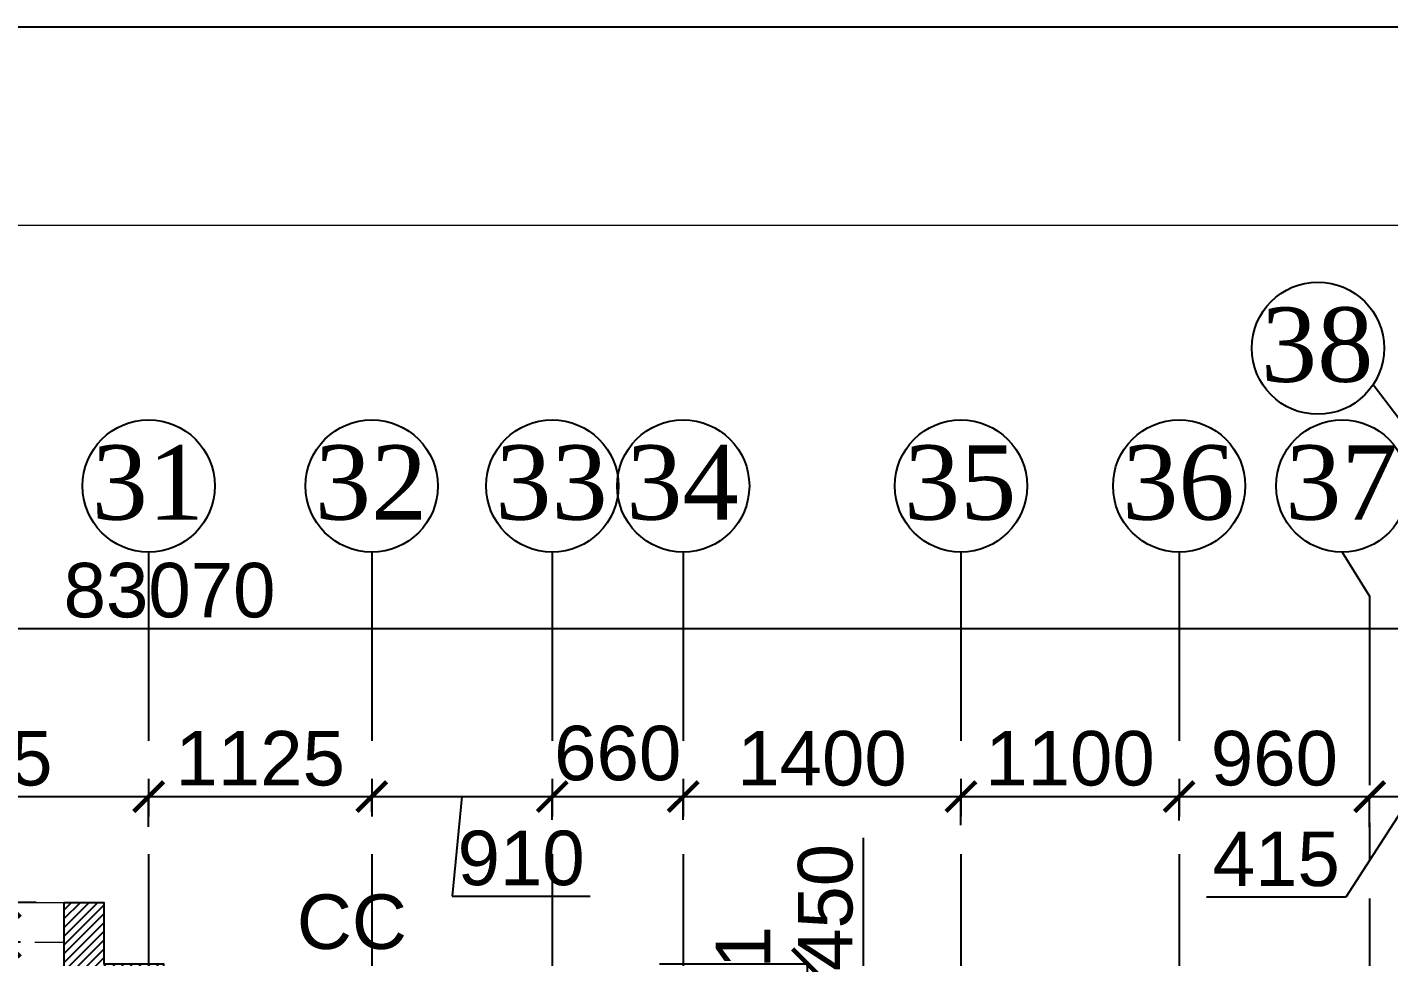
# Model space of a CAD drawing. Header units: inches. Extents: x 278200 to 407749, y -182622 to -96622.
# Drawn here: x 324243 to 331106, y -101310 to -96622 of the extents above; entities that cross this region are included whole.
import ezdxf

# ---------------------------------------------------------------- set-up
doc = ezdxf.new("R2010")
doc.units = ezdxf.units.IN
doc.header["$MEASUREMENT"] = 0
doc.linetypes.add('CENTER', pattern=[50.8, 31.75, -6.35, 6.35, -6.35])
doc.linetypes.add('Hidden', pattern=[3, 2, -1])
doc.layers.add('BEAMS', color=3, linetype='Continuous', lineweight=0)
doc.layers.add('JKEC COLHAT', color=2, linetype='Continuous', lineweight=20)
for name, color, linetype in [('DIM', 251, 'Continuous'), ('GIRD CIR', 1, 'Continuous'), ('GIRD TEXT', 4, 'Continuous'), ('GRID', 8, 'CENTER'), ('GRID DIM', 4, 'Continuous'), ('JKEC COL', 6, 'Continuous'), ('JKEC COL HAT', 2, 'Continuous'), ('SECOND FLOOR BEAM', 6, 'Continuous'), ('TEXT-1', 3, 'Continuous')]:
    doc.layers.add(name, color=color, linetype=linetype)
doc.styles.add('T200', font='sanss___.ttf', dxfattribs={"height": 275})
doc.styles.add('T300', font='sanss___.ttf', dxfattribs={"height": 350})
doc.styles.add('T400', font='romantic.ttf')
doc.dimstyles.new('T 200', dxfattribs={"dimtxt": 275, "dimasz": 150, "dimexe": 1, "dimexo": 0, "dimgap": 50, "dimtad": 1, "dimdec": 0, "dimrnd": 5, "dimdsep": 46, "dimtxsty": 'T200', "dimblk": 'ARCHTICK', "dimcen": 2.5, "dimdle": 1, "dimclrd": 5, "dimclre": 253, "dimclrt": 1, "dimadec": 0, "dimazin": 0, "dimtfac": 1, "dimtdec": 0, "dimtmove": 2, "dimatfit": 3, "dimfxl": 0, "dimarcsym": 0})
doc.dimstyles.new('T 300', dxfattribs={"dimtxt": 275, "dimasz": 150, "dimexe": 1, "dimexo": 0, "dimgap": 50, "dimtad": 1, "dimdec": 0, "dimrnd": 5, "dimdsep": 46, "dimtxsty": 'T200', "dimblk": 'ARCHTICK', "dimcen": 2.5, "dimdle": 1, "dimclrd": 5, "dimclre": 253, "dimclrt": 4, "dimadec": 0, "dimazin": 0, "dimtfac": 1, "dimtdec": 0, "dimtmove": 2, "dimatfit": 3, "dimfxl": 0, "dimarcsym": 0})

# ---------------------------------------------------------------- blocks, each defined once
blk = doc.blocks.new('_ARCHTICK')
at = {"color": 0, "linetype": 'ByBlock', "const_width": 0.15}
blk.add_lwpolyline([(-0.5, -0.5), (0.5, 0.5)], dxfattribs=at)
blk = doc.blocks.new('*D74')
at = {"layer": 'Defpoints', "color": 0}
for p in [(366494.3, -99654.5), (283425.7, -99879.1, 14.7), (366494.3, -99879.1, 14.7)]:
    blk.add_point(p, dxfattribs=at)
at = {"layer": 'GRID DIM', "color": 5, "lineweight": -2}
blk.add_line((283424.7, -99654.5), (366495.3, -99654.5), dxfattribs=at)
at = {"layer": 'GRID DIM', "color": 253, "lineweight": -2}
for p, q in [((283425.7, -99879.1), (283425.7, -99653.5)), ((366494.3, -99879.1), (366494.3, -99653.5))]:
    blk.add_line(p, q, dxfattribs=at)
at = {"layer": 'GRID DIM', "color": 5, "lineweight": -2, "xscale": 150, "yscale": 150, "zscale": 150, "rotation": 180}
blk.add_blockref('_ARCHTICK', (283425.7, -99654.5), dxfattribs=at)
at = {"layer": 'GRID DIM', "color": 5, "lineweight": -2, "xscale": 150, "yscale": 150, "zscale": 150}
blk.add_blockref('_ARCHTICK', (366494.3, -99654.5), dxfattribs=at)
at = {"layer": 'GRID DIM', "color": 4, "insert": (324960, -99462.6), "char_height": 275, "attachment_point": 5, "style": 'T200'}
blk.add_mtext('83070', dxfattribs=at)
blk = doc.blocks.new('*D106')
at = {"layer": 'Defpoints', "color": 0}
for p in [(324854.6, -100501.8), (323031, -100639.1, 14.7), (324854.6, -100654.6, 14.7)]:
    blk.add_point(p, dxfattribs=at)
at = {"layer": 'GRID DIM', "color": 5, "lineweight": -2}
blk.add_line((323030, -100501.8), (324855.6, -100501.8), dxfattribs=at)
at = {"layer": 'GRID DIM', "color": 253, "lineweight": -2}
for p, q in [((323031, -100639.1), (323031, -100500.8)), ((324854.6, -100654.6), (324854.6, -100500.8))]:
    blk.add_line(p, q, dxfattribs=at)
at = {"layer": 'GRID DIM', "color": 5, "lineweight": -2, "xscale": 150, "yscale": 150, "zscale": 150, "rotation": 180}
blk.add_blockref('_ARCHTICK', (323031, -100501.8), dxfattribs=at)
at = {"layer": 'GRID DIM', "color": 5, "lineweight": -2, "xscale": 150, "yscale": 150, "zscale": 150}
blk.add_blockref('_ARCHTICK', (324854.6, -100501.8), dxfattribs=at)
at = {"layer": 'GRID DIM', "color": 4, "insert": (323942.8, -100310.2), "char_height": 275, "attachment_point": 5, "style": 'T200'}
blk.add_mtext('1825', dxfattribs=at)
blk = doc.blocks.new('*D107')
at = {"layer": 'Defpoints', "color": 0}
for p in [(325979.3, -100501.8), (325979.3, -100578, 14.7), (324854.6, -100654.6, 14.7)]:
    blk.add_point(p, dxfattribs=at)
at = {"layer": 'GRID DIM', "color": 5, "lineweight": -2}
blk.add_line((324853.6, -100501.8), (325980.3, -100501.8), dxfattribs=at)
at = {"layer": 'GRID DIM', "color": 253, "lineweight": -2}
for p, q in [((324854.6, -100654.6), (324854.6, -100500.8)), ((325979.3, -100578), (325979.3, -100500.8))]:
    blk.add_line(p, q, dxfattribs=at)
at = {"layer": 'GRID DIM', "color": 5, "lineweight": -2, "xscale": 150, "yscale": 150, "zscale": 150, "rotation": 180}
blk.add_blockref('_ARCHTICK', (324854.6, -100501.8), dxfattribs=at)
at = {"layer": 'GRID DIM', "color": 5, "lineweight": -2, "xscale": 150, "yscale": 150, "zscale": 150}
blk.add_blockref('_ARCHTICK', (325979.3, -100501.8), dxfattribs=at)
at = {"layer": 'GRID DIM', "color": 4, "insert": (325417, -100310.2), "char_height": 275, "attachment_point": 5, "style": 'T200'}
blk.add_mtext('1125', dxfattribs=at)
blk = doc.blocks.new('*D108')
at = {"layer": 'Defpoints', "color": 0}
for p in [(326889, -100501.8), (325979.3, -100578, 14.7), (326889, -100619, 14.7)]:
    blk.add_point(p, dxfattribs=at)
at = {"layer": 'GRID DIM', "color": 5, "lineweight": -2}
for p, q in [((325978.3, -100501.8), (326890, -100501.8)), ((326434.1, -100501.8), (326384.1, -101004.6)), ((326384.1, -101004.6), (327080.5, -101004.6))]:
    blk.add_line(p, q, dxfattribs=at)
at = {"layer": 'GRID DIM', "color": 253, "lineweight": -2}
for p, q in [((325979.3, -100578), (325979.3, -100500.8)), ((326889, -100619), (326889, -100500.8))]:
    blk.add_line(p, q, dxfattribs=at)
at = {"layer": 'GRID DIM', "color": 5, "lineweight": -2, "xscale": 150, "yscale": 150, "zscale": 150, "rotation": 180}
blk.add_blockref('_ARCHTICK', (325979.3, -100501.8), dxfattribs=at)
at = {"layer": 'GRID DIM', "color": 5, "lineweight": -2, "xscale": 150, "yscale": 150, "zscale": 150}
blk.add_blockref('_ARCHTICK', (326889, -100501.8), dxfattribs=at)
at = {"layer": 'GRID DIM', "color": 4, "insert": (326732.3, -100812.9), "char_height": 275, "attachment_point": 5, "style": 'T200'}
blk.add_mtext('910', dxfattribs=at)
blk = doc.blocks.new('*D109')
at = {"layer": 'Defpoints', "color": 0}
for p in [(327549.3, -100501.8), (326889, -100619, 14.7), (327549.3, -100619, 14.7)]:
    blk.add_point(p, dxfattribs=at)
at = {"layer": 'GRID DIM', "color": 5, "lineweight": -2}
blk.add_line((326888, -100501.8), (327550.3, -100501.8), dxfattribs=at)
at = {"layer": 'GRID DIM', "color": 253, "lineweight": -2}
for p, q in [((326889, -100619), (326889, -100500.8)), ((327549.3, -100619), (327549.3, -100500.8))]:
    blk.add_line(p, q, dxfattribs=at)
at = {"layer": 'GRID DIM', "color": 5, "lineweight": -2, "xscale": 150, "yscale": 150, "zscale": 150, "rotation": 180}
blk.add_blockref('_ARCHTICK', (326889, -100501.8), dxfattribs=at)
at = {"layer": 'GRID DIM', "color": 5, "lineweight": -2, "xscale": 150, "yscale": 150, "zscale": 150}
blk.add_blockref('_ARCHTICK', (327549.3, -100501.8), dxfattribs=at)
at = {"layer": 'GRID DIM', "color": 4, "insert": (327219.1, -100284), "char_height": 275, "attachment_point": 5, "style": 'T200'}
blk.add_mtext('660', dxfattribs=at)
blk = doc.blocks.new('*D110')
at = {"layer": 'Defpoints', "color": 0}
for p in [(328949, -100501.8), (327549.3, -100619, 14.7), (328949, -100646.5, 14.7)]:
    blk.add_point(p, dxfattribs=at)
at = {"layer": 'GRID DIM', "color": 5, "lineweight": -2}
blk.add_line((327548.3, -100501.8), (328950, -100501.8), dxfattribs=at)
at = {"layer": 'GRID DIM', "color": 253, "lineweight": -2}
for p, q in [((327549.3, -100619), (327549.3, -100500.8)), ((328949, -100646.5), (328949, -100500.8))]:
    blk.add_line(p, q, dxfattribs=at)
at = {"layer": 'GRID DIM', "color": 5, "lineweight": -2, "xscale": 150, "yscale": 150, "zscale": 150, "rotation": 180}
blk.add_blockref('_ARCHTICK', (327549.3, -100501.8), dxfattribs=at)
at = {"layer": 'GRID DIM', "color": 5, "lineweight": -2, "xscale": 150, "yscale": 150, "zscale": 150}
blk.add_blockref('_ARCHTICK', (328949, -100501.8), dxfattribs=at)
at = {"layer": 'GRID DIM', "color": 4, "insert": (328249.1, -100310.2), "char_height": 275, "attachment_point": 5, "style": 'T200'}
blk.add_mtext('1400', dxfattribs=at)
blk = doc.blocks.new('*D111')
at = {"layer": 'Defpoints', "color": 0}
for p in [(330049, -100501.8), (328949, -100646.5, 14.7), (330049, -100622, 14.7)]:
    blk.add_point(p, dxfattribs=at)
at = {"layer": 'GRID DIM', "color": 5, "lineweight": -2}
blk.add_line((328948, -100501.8), (330050, -100501.8), dxfattribs=at)
at = {"layer": 'GRID DIM', "color": 253, "lineweight": -2}
for p, q in [((328949, -100646.5), (328949, -100500.8)), ((330049, -100622), (330049, -100500.8))]:
    blk.add_line(p, q, dxfattribs=at)
at = {"layer": 'GRID DIM', "color": 5, "lineweight": -2, "xscale": 150, "yscale": 150, "zscale": 150, "rotation": 180}
blk.add_blockref('_ARCHTICK', (328949, -100501.8), dxfattribs=at)
at = {"layer": 'GRID DIM', "color": 5, "lineweight": -2, "xscale": 150, "yscale": 150, "zscale": 150}
blk.add_blockref('_ARCHTICK', (330049, -100501.8), dxfattribs=at)
at = {"layer": 'GRID DIM', "color": 4, "insert": (329499, -100310.2), "char_height": 275, "attachment_point": 5, "style": 'T200'}
blk.add_mtext('1100', dxfattribs=at)
blk = doc.blocks.new('*D112')
at = {"layer": 'Defpoints', "color": 0}
for p in [(331009.3, -100501.8), (330049, -100622, 14.7), (331009.3, -100656, 14.7)]:
    blk.add_point(p, dxfattribs=at)
at = {"layer": 'GRID DIM', "color": 5, "lineweight": -2}
blk.add_line((330048, -100501.8), (331010.3, -100501.8), dxfattribs=at)
at = {"layer": 'GRID DIM', "color": 253, "lineweight": -2}
for p, q in [((330049, -100622), (330049, -100500.8)), ((331009.3, -100656), (331009.3, -100500.8))]:
    blk.add_line(p, q, dxfattribs=at)
at = {"layer": 'GRID DIM', "color": 5, "lineweight": -2, "xscale": 150, "yscale": 150, "zscale": 150, "rotation": 180}
blk.add_blockref('_ARCHTICK', (330049, -100501.8), dxfattribs=at)
at = {"layer": 'GRID DIM', "color": 5, "lineweight": -2, "xscale": 150, "yscale": 150, "zscale": 150}
blk.add_blockref('_ARCHTICK', (331009.3, -100501.8), dxfattribs=at)
at = {"layer": 'GRID DIM', "color": 4, "insert": (330529.1, -100310), "char_height": 275, "attachment_point": 5, "style": 'T200'}
blk.add_mtext('960', dxfattribs=at)
blk = doc.blocks.new('*D113')
at = {"layer": 'Defpoints', "color": 0}
for p in [(331424.3, -100501.8), (331009.3, -100656, 14.7), (331424.3, -100764.9, 14.7)]:
    blk.add_point(p, dxfattribs=at)
at = {"layer": 'GRID DIM', "color": 5, "lineweight": -2}
for p, q in [((331216.8, -100501.8), (330890.1, -101009)), ((331008.3, -100501.8), (331425.3, -100501.8)), ((330890.1, -101009), (330187.3, -101009))]:
    blk.add_line(p, q, dxfattribs=at)
at = {"layer": 'GRID DIM', "color": 253, "lineweight": -2}
for p, q in [((331009.3, -100656), (331009.3, -100500.8)), ((331424.3, -100764.9), (331424.3, -100500.8))]:
    blk.add_line(p, q, dxfattribs=at)
at = {"layer": 'GRID DIM', "color": 5, "lineweight": -2, "xscale": 150, "yscale": 150, "zscale": 150, "rotation": 180}
blk.add_blockref('_ARCHTICK', (331009.3, -100501.8), dxfattribs=at)
at = {"layer": 'GRID DIM', "color": 5, "lineweight": -2, "xscale": 150, "yscale": 150, "zscale": 150}
blk.add_blockref('_ARCHTICK', (331424.3, -100501.8), dxfattribs=at)
at = {"layer": 'GRID DIM', "color": 4, "insert": (330538.7, -100817.3), "char_height": 275, "attachment_point": 5, "style": 'T200'}
blk.add_mtext('415', dxfattribs=at)
blk = doc.blocks.new('*D676')
at = {"layer": 'Defpoints', "color": 0}
for p in [(324132.2, -101035), (324287.4, -101035, 14.7), (324208.6, -101235, 14.7)]:
    blk.add_point(p, dxfattribs=at)
at = {"layer": 'DIM', "color": 253, "lineweight": -2}
for p, q in [((324287.4, -101035), (324131.2, -101035)), ((324208.6, -101235), (324131.2, -101235))]:
    blk.add_line(p, q, dxfattribs=at)
at = {"layer": 'DIM', "color": 5, "lineweight": -2}
for p, q in [((324132.2, -101236), (324132.2, -101034)), ((324132.2, -101135), (323722.9, -101459.6)), ((323722.9, -101459.6), (323722.9, -102157.9))]:
    blk.add_line(p, q, dxfattribs=at)
at = {"layer": 'DIM', "color": 5, "lineweight": -2, "xscale": 150, "yscale": 150, "zscale": 150}
for p, rotation in [((324132.2, -101035), 90), ((324132.2, -101235), 270)]:
    blk.add_blockref('_ARCHTICK', p, dxfattribs=dict(at, rotation=rotation))
at = {"layer": 'DIM', "color": 1, "insert": (323531.3, -101808.7), "char_height": 275, "attachment_point": 5, "rotation": 90, "style": 'T200'}
blk.add_mtext('200', dxfattribs=at)
blk = doc.blocks.new('*D680')
at = {"layer": 'Defpoints', "color": 0}
for p in [(327429.1, -101345, 14.7), (328175.8, -101345), (327629.1, -101795, 14.7)]:
    blk.add_point(p, dxfattribs=at)
at = {"layer": 'DIM', "color": 5, "lineweight": -2}
for p, q in [((328458.4, -101410.6), (328458.4, -100710.5)), ((328175.8, -101796), (328175.8, -101344)), ((328175.8, -101570), (328458.4, -101410.6))]:
    blk.add_line(p, q, dxfattribs=at)
at = {"layer": 'DIM', "color": 253, "lineweight": -2}
for p, q in [((327429.1, -101345), (328176.8, -101345)), ((327629.1, -101795), (328176.8, -101795))]:
    blk.add_line(p, q, dxfattribs=at)
at = {"layer": 'DIM', "color": 5, "lineweight": -2, "xscale": 150, "yscale": 150, "zscale": 150}
for p, rotation in [((328175.8, -101345), 90), ((328175.8, -101795), 270)]:
    blk.add_blockref('_ARCHTICK', p, dxfattribs=dict(at, rotation=rotation))
at = {"layer": 'DIM', "color": 1, "insert": (328266.8, -101060.6), "char_height": 275, "attachment_point": 5, "rotation": 90, "style": 'T200'}
blk.add_mtext('450', dxfattribs=at)
blk = doc.blocks.new('A$C1E2D4D93')
at = {"layer": 'JKEC COL', "elevation": 0}
blk.add_lwpolyline([(35423.4, 15879.9), (34923, 15879.9), (34923, 16389.9), (35123, 16389.9), (35123, 16079.9), (35423.4, 16079.9), (35423.4, 15879.9)], dxfattribs=at)

msp = doc.modelspace()

# ---------------------------------------------------------------- hatches: boundary and pattern name
at = {"layer": 'JKEC COL HAT'}
h = msp.add_hatch(dxfattribs=at)
h.set_pattern_fill('ANSI31', color=8, scale=250, style=0)
h.paths.add_polyline_path([(324929.1, -101545), (324428.7, -101545), (324428.7, -101035), (324628.7, -101035), (324628.7, -101345), (324929.1, -101345)])

# ---------------------------------------------------------------- linework, layer by layer
at = {"layer": 'BEAMS', "color": 4, "linetype": 'Continuous', "ltscale": 0.01}
msp.add_line((322031.1, -101035, 14.7), (324430, -101035, 14.7), dxfattribs=at)
at = {"layer": 'BEAMS', "linetype": 'Hidden', "ltscale": 75}
msp.add_line((322031.1, -101235, 14.7), (324430, -101235, 14.7), dxfattribs=at)
at = {"layer": 'Defpoints', "ltscale": 0.2}
msp.add_lwpolyline([(278199.9, -182621.9), (400199.9, -182621.9), (400199.9, -96621.9), (278199.9, -96621.9)], close=True, dxfattribs=at)
at = {"layer": 'GIRD CIR'}
for centre in [(330748.6, -98240.7, 14.7), (324854.6, -98935.4, 14.7), (325979.3, -98935.4, 14.7), (326889, -98935.4, 14.7), (327549.3, -98935.4, 14.7), (328949, -98935.4, 14.7), (330049, -98935.4, 14.7), (330870.8, -98935.4, 14.7)]:
    msp.add_circle(centre, 333.3, dxfattribs=at)
at = {"layer": 'GRID', "ltscale": 30}
for p, q in [((331424.3, -98948.8, 14.7), (331026.4, -98424.9, 14.7)), ((324854.6, -99268.8, 14.7), (324854.6, -130305.3, 14.7)), ((325979.3, -99268.8, 14.7), (325979.3, -130305.3, 14.7)), ((326889, -99268.8, 14.7), (326889, -130305.3, 14.7)), ((327549.3, -99268.8, 14.7), (327549.3, -130305.3, 14.7)), ((328949, -99268.8, 14.7), (328949, -130305.3, 14.7)), ((330049, -99268.8, 14.7), (330049, -130305.3, 14.7)), ((330870.8, -99268.8, 14.7), (331009.3, -99491.5, 14.7)), ((331009.3, -99491.5, 14.7), (331009.3, -130305.3, 14.7))]:
    msp.add_line(p, q, dxfattribs=at)
at = {"layer": 'JKEC COLHAT', "ltscale": 0.2}
msp.add_lwpolyline([(279199.9, -181621.9), (399199.9, -181621.9), (399199.9, -97621.9), (279199.9, -97621.9)], close=True, dxfattribs=at)

# ---------------------------------------------------------------- block references
at = {"layer": 'DIM'}
msp.add_blockref('A$C1E2D4D93', (289505.7, -117424.9, 14.7), dxfattribs=at)

# ---------------------------------------------------------------- texts
at = {"layer": 'GIRD TEXT', "ltscale": 7, "style": 'T400'}
for s, p in [('38', (330461.6, -98410)), ('31', (324567.6, -99104.8)), ('32', (325692.3, -99104.8)), ('33', (326602, -99104.8)), ('34', (327262.3, -99104.8)), ('35', (328662, -99104.8)), ('36', (329762, -99104.8)), ('37', (330583.8, -99104.8))]:
    msp.add_text(s, height=375, dxfattribs=at).set_placement(p)
at = {"layer": 'SECOND FLOOR BEAM', "style": 'T300'}
msp.add_text('1B1', height=275, rotation=90, dxfattribs=at).set_placement((327988.3, -101838.1))
at = {"layer": 'TEXT-1', "color": 30, "style": 'T300'}
msp.add_text('CC', height=275, dxfattribs=at).set_placement((325601.6, -101270.1))

# ---------------------------------------------------------------- dimensions: what is measured, and where the dimension line sits
at = {"layer": 'DIM', "color": 2}
for base, p1, p2, picture, middle in [((328175.8, -101345), (327629.1, -101795, 14.7), (327429.1, -101345, 14.7), '*D680', (328458.4, -101360.6)), ((324132.2, -101035), (324208.6, -101235, 14.7), (324287.4, -101035, 14.7), '*D676', (323722.9, -101509.6))]:
    dim = msp.add_linear_dim(base=base, p1=p1, p2=p2, angle=90, dimstyle='T 200', override={"dimtmove": 1}, dxfattribs=at)
    dim.commit()
    dim.dimension.update_dxf_attribs({"geometry": picture, "text_midpoint": middle, "dimtype": 160})
at = {"layer": 'GRID DIM'}
for base, p1, p2, picture, middle in [((366494.3, -99654.5), (283425.7, -99879.1, 14.7), (366494.3, -99879.1, 14.7), '*D74', (324960, -99462.6)), ((324854.6, -100501.8), (323031, -100639.1, 14.7), (324854.6, -100654.6, 14.7), '*D106', (323942.8, -100310.2)), ((325979.3, -100501.8), (324854.6, -100654.6, 14.7), (325979.3, -100578, 14.7), '*D107', (325417, -100310.2)), ((327549.3, -100501.8), (326889, -100619, 14.7), (327549.3, -100619, 14.7), '*D109', (327219.1, -100284)), ((328949, -100501.8), (327549.3, -100619, 14.7), (328949, -100646.5, 14.7), '*D110', (328249.1, -100310.2)), ((330049, -100501.8), (328949, -100646.5, 14.7), (330049, -100622, 14.7), '*D111', (329499, -100310.2)), ((331009.3, -100501.8), (330049, -100622, 14.7), (331009.3, -100656, 14.7), '*D112', (330529.1, -100310))]:
    dim = msp.add_linear_dim(base=base, p1=p1, p2=p2, dimstyle='T 300', dxfattribs=at)
    dim.commit()
    dim.dimension.update_dxf_attribs({"geometry": picture, "text_midpoint": middle})
for base, p1, p2, picture, middle in [((326889, -100501.8), (325979.3, -100578, 14.7), (326889, -100619, 14.7), '*D108', (326434.1, -101004.6)), ((331424.3, -100501.8), (331009.3, -100656, 14.7), (331424.3, -100764.9, 14.7), '*D113', (330840.1, -101009))]:
    dim = msp.add_linear_dim(base=base, p1=p1, p2=p2, dimstyle='T 300', override={"dimtmove": 1}, dxfattribs=at)
    dim.commit()
    dim.dimension.update_dxf_attribs({"geometry": picture, "text_midpoint": middle, "dimtype": 160})

doc.saveas('drawing.dxf')
